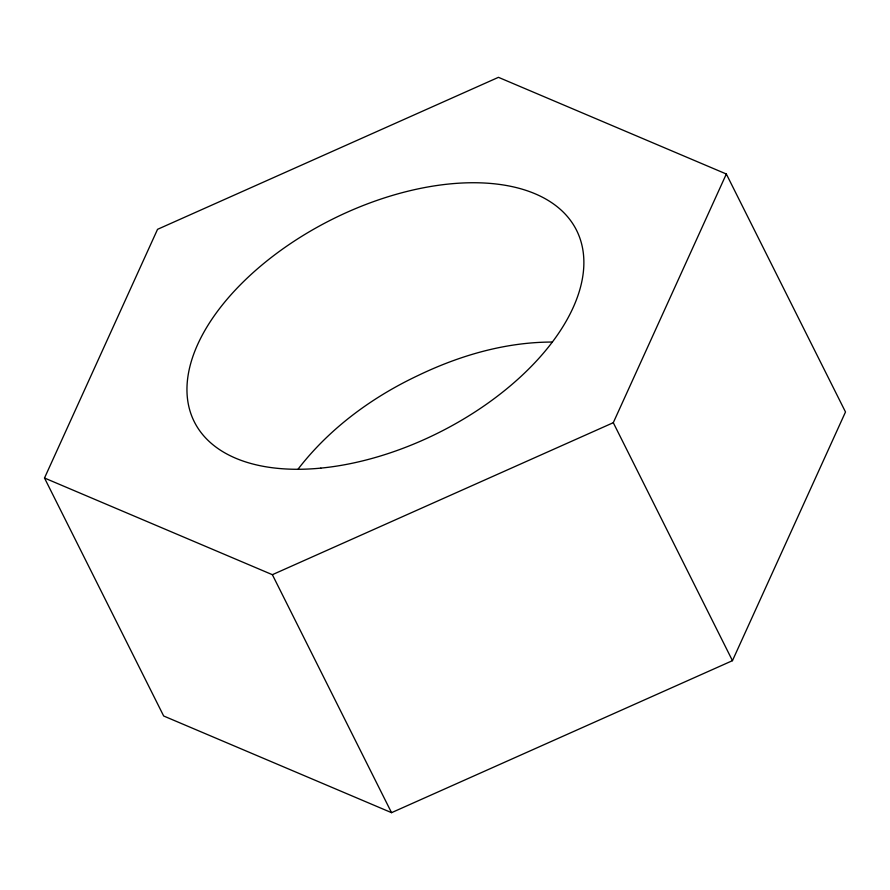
<?xml version="1.0" encoding="UTF-8"?>
<svg xmlns="http://www.w3.org/2000/svg" width="890" height="890" viewBox="0 0 890 890"><rect width="100%" height="100%" fill="white"/><g stroke="black" fill="none" stroke-linecap="round" stroke-linejoin="round"><path stroke-width="1.33" d="M44.5 478.019L157.541 229.331L498.456 77.33L726.329 174.006L845.5 411.981L732.459 660.669L391.544 812.67L163.671 715.994L44.5 478.019L272.373 574.695L391.544 812.67M272.373 574.695L613.288 422.694L726.329 174.006M298.206 468.941C329.456 428.468 371.864 397.307 417.966 375.558C459.629 355.477 505.431 342.138 551.922 342.049M613.288 422.694L732.459 660.669M320.823 468.118A213.767 119.227 -26.6 0 0 580.224 239.154A213.767 119.227 -26.6 0 0 255.208 270.76A213.767 119.227 -26.6 0 0 320.823 468.118"/></g></svg>
